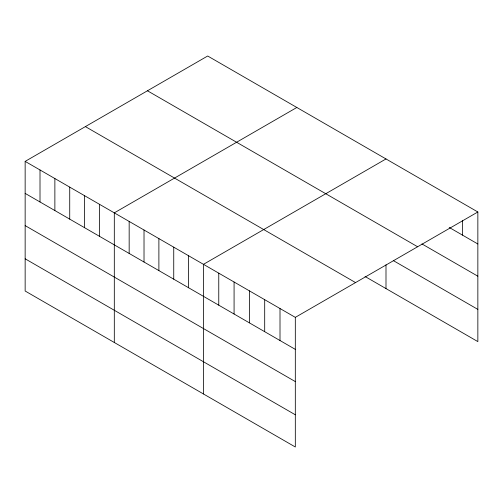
<?xml version="1.0" encoding="UTF-8"?>
<svg xmlns="http://www.w3.org/2000/svg" width="503" height="503" viewBox="0 0 503 503"><rect width="100%" height="100%" fill="white"/><g stroke="black" fill="none" stroke-linecap="round" stroke-linejoin="round"><path stroke-width="0.75" d="M25.15 161.388L295.318 317.362L295.318 446.997L25.15 291.017L25.15 161.388L207.682 56.003L477.85 211.983L477.85 341.612L365.052 276.493M296.839 107.472L114.307 212.857L114.307 342.493M385.996 158.948L203.464 264.333L203.464 393.968M295.318 317.362L477.85 211.983M449.229 227.457L477.85 243.986M421.935 243.924L477.85 276.204M147.448 90.779L417.616 246.759M393.315 260.592L477.85 309.395M85.384 126.605L355.552 282.585M25.15 193.391L295.318 349.371M25.15 225.608L295.318 381.588M25.15 258.8L295.318 414.78M462.54 220.314L462.54 235.146M385.996 264.804L385.996 288.584M280.008 308.528L280.008 340.531M264.697 299.687L264.697 331.691M249.387 290.847L249.387 322.851M234.077 282.007L234.077 314.01M218.767 273.173L218.767 305.176M188.6 255.75L188.6 287.754M173.742 247.174L173.742 279.178M158.885 238.592L158.885 270.601M144.021 230.016L144.021 262.019M129.164 221.439L129.164 253.443M99.443 204.281L99.443 236.284M84.586 195.698L84.586 227.702M69.728 187.122L69.728 219.126M54.871 178.54L54.871 210.55M40.007 169.964L40.007 201.967"/></g></svg>
